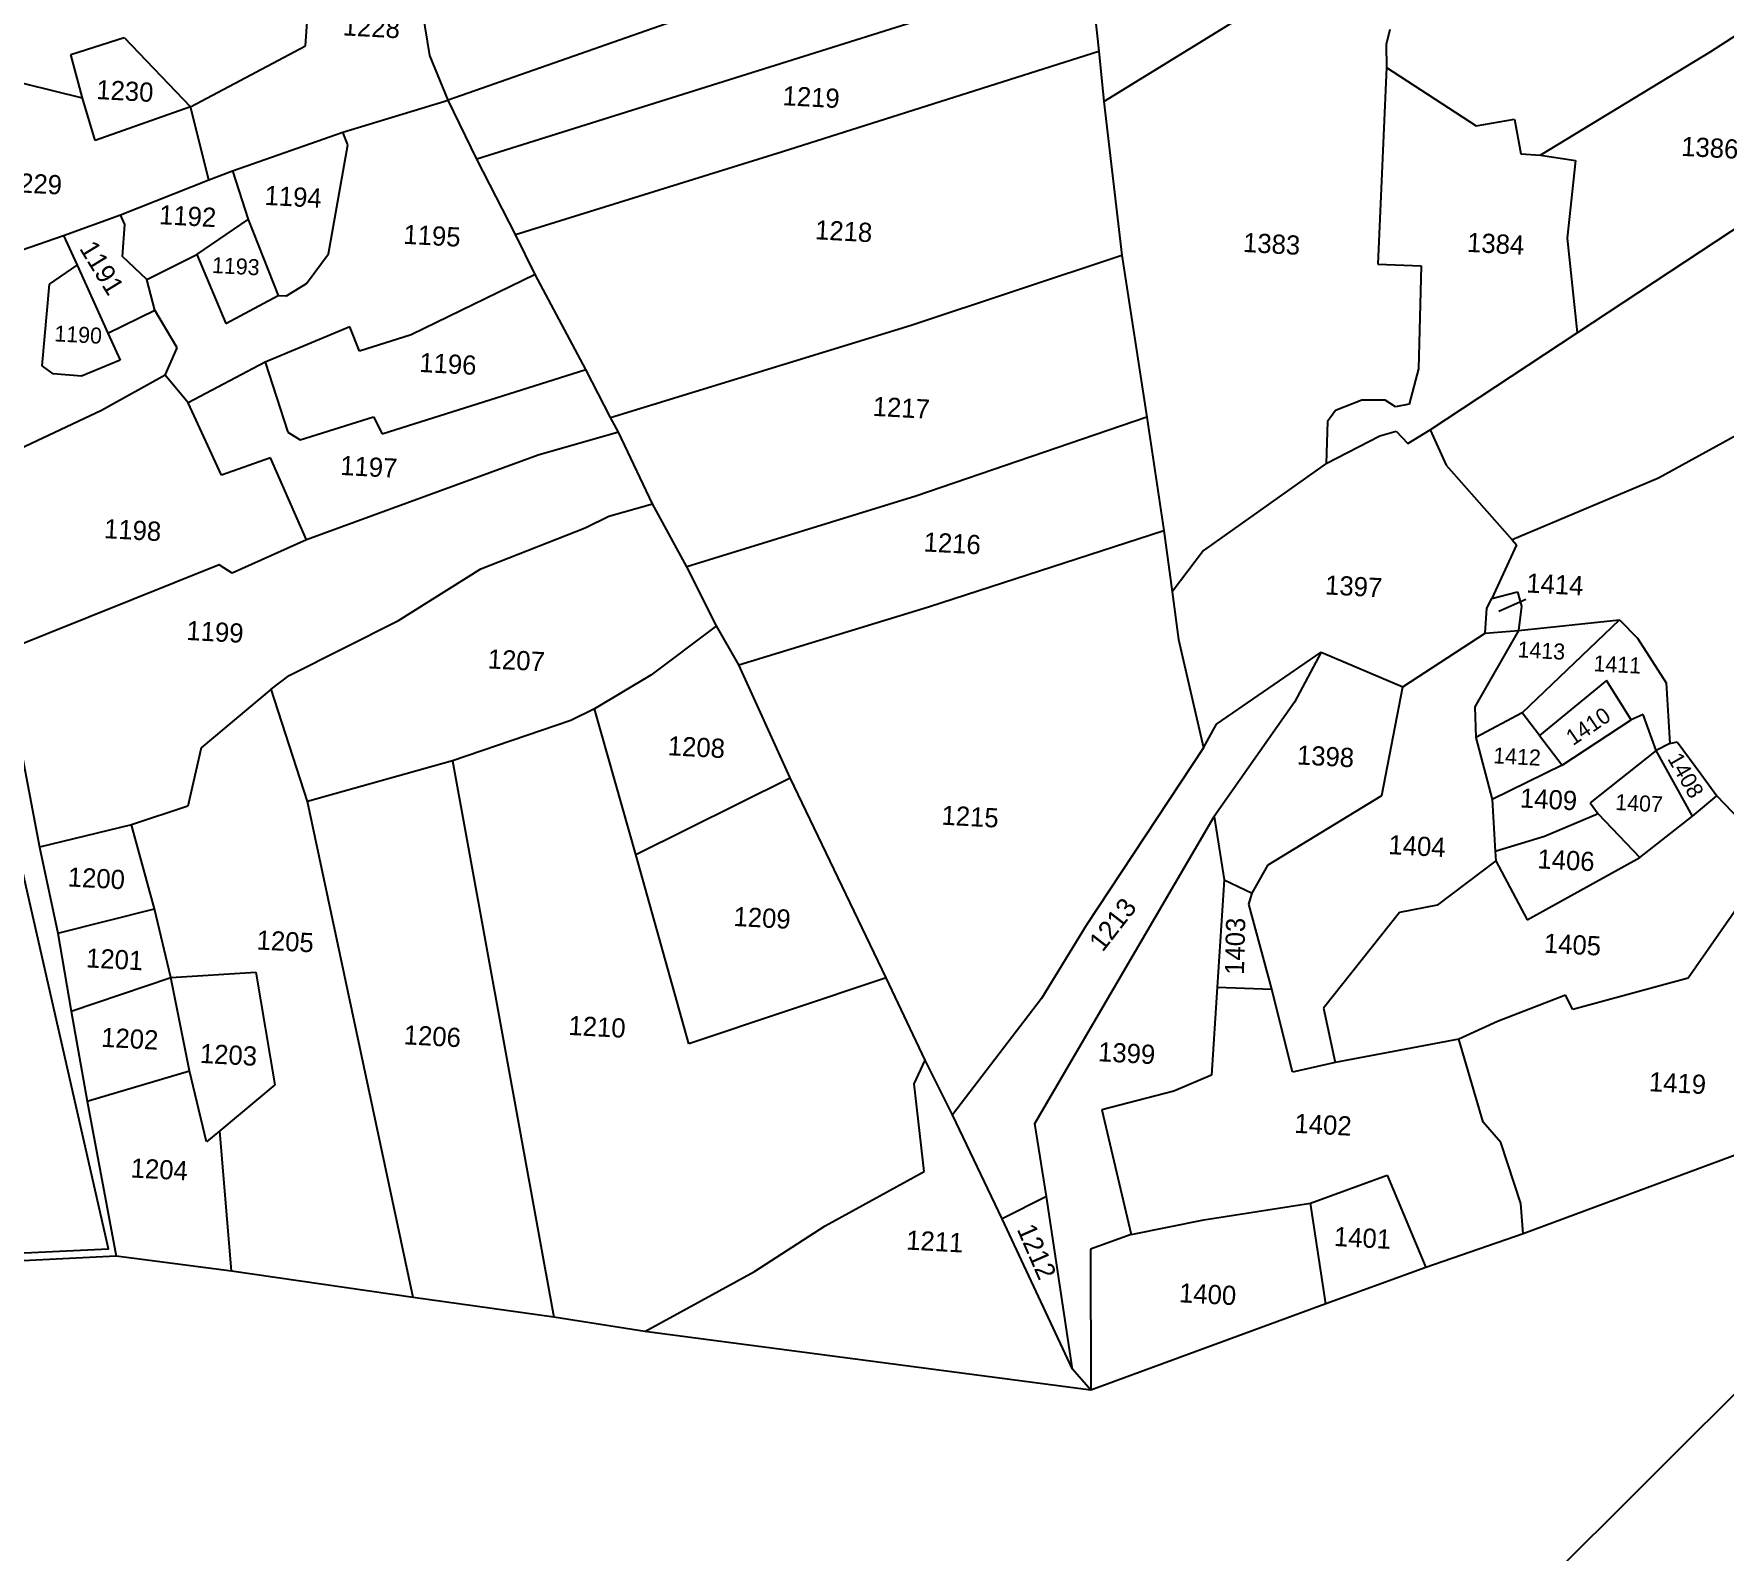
# Model space of a CAD drawing. Header units: metres. Extents: x 255511 to 258919, y 2204603 to 2207088.
# Drawn here: x 256909 to 257546, y 2205686 to 2206257 of the extents above; entities that cross this region are included whole.
import ezdxf

# ---------------------------------------------------------------- set-up
doc = ezdxf.new("R2010")
doc.units = ezdxf.units.M
doc.header["$MEASUREMENT"] = 0
for name, color, linetype in [('OFF', 1, 'Continuous'), ('POLY_PARCEL', 6, 'Continuous'), ('TEXT_PARCEL', 7, 'Continuous')]:
    doc.layers.add(name, color=color, linetype=linetype)
doc.styles.get("Standard").update_dxf_attribs({"font": 'simplex.shx'})
doc.styles.add('TEXT_MAP', font='', dxfattribs={"height": 1.8})
doc.styles.get('TEXT_MAP').set_extended_font_data('Kruti Dev 050')
doc.dimstyles.get("Standard").update_dxf_attribs({"dimtxt": 0.18, "dimasz": 0.18, "dimexe": 0.18, "dimexo": 0.0625, "dimgap": 0.09, "dimtad": 0, "dimtih": 1, "dimtoh": 1, "dimdec": 4, "dimzin": 0, "dimdsep": 46, "dimtxsty": 'Standard', "dimcen": 0.09, "dimadec": 0, "dimazin": 0, "dimtfac": 1, "dimtdec": 4, "dimtofl": 0, "dimtmove": 0, "dimatfit": 3, "dimfxl": 1, "dimtolj": 1, "dimtzin": 0, "dimarcsym": 0})

msp = doc.modelspace()

# ---------------------------------------------------------------- linework, layer by layer
at = {"layer": 'OFF'}
msp.add_line((257394.3, 2206024.19), (257425.16, 2206011.14), dxfattribs=at)
at = {"layer": 'POLY_PARCEL'}
for p, q in [((257058.65, 2206248.89), (257050.26, 2206300.52)), ((257234.93, 2206291.46), (257065.49, 2206232.11)), ((257312.48, 2206231.58), (257402.48, 2206287.01)), ((257307.05, 2206284.26), (257310.58, 2206250.51)), ((257590.79, 2206282.6), (257541.04, 2206250.27)), ((257011.78, 2206252.58), (257012.79, 2206267.01)), ((257251.45, 2206264.83), (257076.39, 2206209.81)), ((256923.39, 2206249.3), (256943.55, 2206255.71)), ((256943.55, 2206255.71), (256968.51, 2206229.52)), ((257420.19, 2206258.73), (257418.86, 2206253.05)), ((256927.84, 2206232.88), (256923.39, 2206249.3)), ((256968.51, 2206229.52), (257011.78, 2206252.58)), ((257065.49, 2206232.11), (257058.65, 2206248.89)), ((257191.41, 2206212.73), (257310.58, 2206250.51)), ((257310.58, 2206250.51), (257312.48, 2206231.58)), ((257418.86, 2206253.05), (257418.91, 2206244.38)), ((257541.04, 2206250.27), (257476.9, 2206211.3)), ((256927.84, 2206232.88), (256883.69, 2206243.67)), ((257418.91, 2206244.38), (257415.75, 2206170.28)), ((257418.91, 2206244.38), (257452.75, 2206222.42)), ((256932.55, 2206216.94), (256927.84, 2206232.88)), ((256968.51, 2206229.52), (256932.55, 2206216.94)), ((256975.44, 2206202.12), (256968.51, 2206229.52)), ((257025.93, 2206219.96), (257065.49, 2206232.11)), ((257076.39, 2206209.81), (257065.49, 2206232.11)), ((257312.48, 2206231.58), (257319.32, 2206173.75)), ((257452.75, 2206222.42), (257467.19, 2206224.97)), ((257467.19, 2206224.97), (257469.56, 2206211.83)), ((256984.32, 2206205.51), (257025.93, 2206219.96)), ((257027.72, 2206215.31), (257025.93, 2206219.96)), ((257020.47, 2206174.17), (257027.72, 2206215.31)), ((257090.85, 2206181.52), (257076.39, 2206209.81)), ((257090.85, 2206181.52), (257191.41, 2206212.73)), ((257469.56, 2206211.83), (257476.9, 2206211.3)), ((257476.9, 2206211.3), (257490.08, 2206209.33)), ((256975.44, 2206202.12), (256984.32, 2206205.51)), ((256984.32, 2206205.51), (256990.22, 2206187.12)), ((257490.08, 2206209.33), (257487, 2206180.14)), ((257490.73, 2206144.47), (257584.97, 2206206.6)), ((256942.11, 2206188.92), (256975.44, 2206202.12)), ((256920.67, 2206181.12), (256942.11, 2206188.92)), ((256943.71, 2206185.23), (256942.11, 2206188.92)), ((256942.83, 2206173.21), (256943.71, 2206185.23)), ((256970.9, 2206173.89), (256990.22, 2206187.12)), ((256990.22, 2206187.12), (257001.51, 2206158.51)), ((256868.96, 2206163.33), (256920.67, 2206181.12)), ((256920.67, 2206181.12), (256925.75, 2206169.92)), ((257098.26, 2206166.39), (257090.85, 2206181.52)), ((257487, 2206180.14), (257490.73, 2206144.47)), ((256952.04, 2206164.51), (256942.83, 2206173.21)), ((256952.04, 2206164.51), (256970.9, 2206173.89)), ((256970.9, 2206173.89), (256981.86, 2206147.96)), ((257012.14, 2206163.02), (257020.47, 2206174.17)), ((257239.98, 2206147.31), (257319.32, 2206173.75)), ((257319.32, 2206173.75), (257328.65, 2206112.66)), ((256915.45, 2206162.83), (256925.75, 2206169.92)), ((256925.75, 2206169.92), (256937.38, 2206144.27)), ((257098.26, 2206166.39), (257051.6, 2206143.74)), ((257117.39, 2206130.61), (257098.26, 2206166.39)), ((257415.75, 2206170.28), (257432.07, 2206169.67)), ((257432.07, 2206169.67), (257431.04, 2206130.93)), ((256912.61, 2206132.08), (256915.45, 2206162.83)), ((256955.05, 2206153), (256952.04, 2206164.51)), ((257004.64, 2206158.34), (257012.14, 2206163.02)), ((256937.38, 2206144.27), (256955.05, 2206153)), ((256963.49, 2206138.8), (256955.05, 2206153)), ((256981.86, 2206147.96), (257001.51, 2206158.51)), ((257001.51, 2206158.51), (257004.64, 2206158.34)), ((257028.55, 2206146.65), (256996.66, 2206133.37)), ((257032.17, 2206137.52), (257028.55, 2206146.65)), ((257126.66, 2206112.51), (257239.98, 2206147.31)), ((256937.38, 2206144.27), (256941.97, 2206134.14)), ((257051.6, 2206143.74), (257032.17, 2206137.52)), ((257435.44, 2206107.98), (257490.73, 2206144.47)), ((256941.97, 2206134.14), (256927.39, 2206128.15)), ((256958.93, 2206128.47), (256963.49, 2206138.8)), ((256996.66, 2206133.37), (256967.57, 2206118.11)), ((256996.66, 2206133.37), (257005.18, 2206107.08)), ((256916.8, 2206128.96), (256912.61, 2206132.08)), ((256927.39, 2206128.15), (256916.8, 2206128.96)), ((256958.93, 2206128.47), (256935.03, 2206115.25)), ((256967.57, 2206118.11), (256958.93, 2206128.47)), ((257040.67, 2206106.41), (257117.39, 2206130.61)), ((257126.66, 2206112.51), (257117.39, 2206130.61)), ((257431.04, 2206130.93), (257427.52, 2206117.59)), ((256935.03, 2206115.25), (256885.03, 2206091.61)), ((256980.14, 2206090.89), (256967.57, 2206118.11)), ((257399.8, 2206115.23), (257396.77, 2206111.05)), ((257409.72, 2206119.04), (257399.8, 2206115.23)), ((257418.4, 2206119.09), (257409.72, 2206119.04)), ((257422.36, 2206116.59), (257418.4, 2206119.09)), ((257427.52, 2206117.59), (257422.36, 2206116.59)), ((257009.86, 2206104.18), (257037.39, 2206112.86)), ((257037.39, 2206112.86), (257040.67, 2206106.41)), ((257129.68, 2206107.03), (257126.66, 2206112.51)), ((257328.65, 2206112.66), (257241.64, 2206082.88)), ((257328.65, 2206112.66), (257335.1, 2206070.06)), ((257396.77, 2206111.05), (257396.19, 2206095.26)), ((257426.99, 2206102.81), (257435.44, 2206107.98)), ((257435.44, 2206107.98), (257441.38, 2206094.65)), ((257554.58, 2206107.89), (257521.43, 2206089.74)), ((257005.18, 2206107.08), (257009.86, 2206104.18)), ((257129.68, 2206107.03), (257099.45, 2206098.33)), ((257142.51, 2206080.03), (257129.68, 2206107.03)), ((257396.19, 2206095.26), (257416.42, 2206105.67)), ((257416.42, 2206105.67), (257422.64, 2206107.38)), ((257422.64, 2206107.38), (257426.99, 2206102.81)), ((256998.61, 2206097.39), (256980.14, 2206090.89)), ((257012.2, 2206066.49), (256998.61, 2206097.39)), ((257099.45, 2206098.33), (257012.2, 2206066.49)), ((257396.19, 2206095.26), (257350, 2206062.49)), ((257441.38, 2206094.65), (257466.23, 2206066.55)), ((257521.43, 2206089.74), (257466.23, 2206066.55)), ((257241.64, 2206082.88), (257155.41, 2206056.27)), ((257126.03, 2206075.43), (257142.51, 2206080.03)), ((257155.41, 2206056.27), (257142.51, 2206080.03)), ((257077.85, 2206055.53), (257117.1, 2206071.07)), ((257117.1, 2206071.07), (257126.03, 2206075.43)), ((257246.47, 2206041.28), (257335.1, 2206070.06)), ((257335.1, 2206070.06), (257338.22, 2206046.96)), ((257012.2, 2206066.49), (256984.23, 2206053.97)), ((257467.89, 2206064.66), (257458.65, 2206044.38)), ((257466.23, 2206066.55), (257467.89, 2206064.66)), ((256979.32, 2206057.13), (256897.69, 2206024.3)), ((256984.23, 2206053.97), (256979.32, 2206057.13)), ((257350, 2206062.49), (257338.22, 2206046.96)), ((257046.85, 2206036.17), (257077.85, 2206055.53)), ((257166.66, 2206034.08), (257155.41, 2206056.27)), ((257338.22, 2206046.96), (257340.65, 2206028.97)), ((257456.7, 2206040.72), (257458.65, 2206044.38)), ((257458.65, 2206044.38), (257468.32, 2206046.87)), ((257468.32, 2206046.87), (257469.79, 2206041.53)), ((257175.07, 2206019.39), (257246.47, 2206041.28)), ((257456.08, 2206031.31), (257456.7, 2206040.72)), ((257469.79, 2206041.53), (257468.68, 2206032.39)), ((257005.63, 2206015.41), (257046.85, 2206036.17)), ((257166.66, 2206034.08), (257141.88, 2206015.49)), ((257175.07, 2206019.39), (257166.66, 2206034.08)), ((257468.68, 2206032.39), (257452.23, 2206003.62)), ((257456.08, 2206031.31), (257468.68, 2206032.39)), ((257468.68, 2206032.39), (257506.77, 2206036.39)), ((257470.05, 2206001.38), (257506.77, 2206036.39)), ((257506.77, 2206036.39), (257513.43, 2206029.52)), ((257340.65, 2206028.97), (257350.09, 2205988.14)), ((257425.16, 2206011.14), (257456.08, 2206031.31)), ((257513.43, 2206029.52), (257524.33, 2206012.65)), ((256897.69, 2206024.3), (256911.6, 2205950.72)), ((257194.32, 2205976.84), (257175.07, 2206019.39)), ((257354.92, 2205997.06), (257394.3, 2206024.19)), ((257394.3, 2206024.19), (257384.36, 2206005.4)), ((256998.83, 2206010.22), (257005.63, 2206015.41)), ((257141.88, 2206015.49), (257120.66, 2206002.85)), ((257501.8, 2206013.48), (257476.62, 2205992.76)), ((257511.05, 2205998.7), (257501.8, 2206013.48)), ((257524.33, 2206012.65), (257525.62, 2205989.78)), ((256998.83, 2206010.22), (256972.52, 2205988.2)), ((257012.54, 2205967.97), (256998.83, 2206010.22)), ((257417.22, 2205970.21), (257425.16, 2206011.14)), ((257120.66, 2206002.85), (257111.73, 2205998.5)), ((257136.27, 2205948.03), (257120.66, 2206002.85)), ((257384.36, 2206005.4), (257354.04, 2205962.34)), ((257452.23, 2206003.62), (257452.62, 2205992.07)), ((257470.05, 2206001.38), (257452.62, 2205992.07)), ((257476.62, 2205992.76), (257470.05, 2206001.38)), ((257515.68, 2206000.71), (257511.05, 2205998.7)), ((257520.48, 2205987.18), (257515.68, 2206000.71)), ((257111.73, 2205998.5), (257067.17, 2205983.24)), ((257350.09, 2205988.14), (257354.92, 2205997.06)), ((257485.16, 2205981.58), (257511.05, 2205998.7)), ((256972.52, 2205988.2), (256967.49, 2205966.25)), ((257350.09, 2205988.14), (257305.89, 2205921.3)), ((257452.62, 2205992.07), (257458.8, 2205968.76)), ((257476.62, 2205992.76), (257485.16, 2205981.58)), ((257520.48, 2205987.18), (257495.6, 2205967.44)), ((257525.62, 2205989.78), (257520.48, 2205987.18)), ((257534.22, 2205962.39), (257520.48, 2205987.18)), ((257525.62, 2205989.78), (257528.42, 2205990.38)), ((257528.42, 2205990.38), (257537.31, 2205978.38)), ((257067.17, 2205983.24), (257012.54, 2205967.97)), ((257067.17, 2205983.24), (257105.35, 2205773.73)), ((257485.16, 2205981.58), (257458.8, 2205968.76)), ((257136.27, 2205948.03), (257194.32, 2205976.84)), ((257230.45, 2205901.53), (257194.32, 2205976.84)), ((257537.31, 2205978.38), (257543.39, 2205970.04)), ((257052.33, 2205781.12), (257012.54, 2205967.97)), ((257374.44, 2205944.16), (257417.22, 2205970.21)), ((257458.8, 2205968.76), (257459.87, 2205949.09)), ((257534.22, 2205962.39), (257543.39, 2205970.04)), ((257543.39, 2205970.04), (257563.12, 2205949.45)), ((256967.49, 2205966.25), (256946.23, 2205959.13)), ((257286.5, 2205846.71), (257354.04, 2205962.34)), ((257354.04, 2205962.34), (257357.85, 2205938.48)), ((257498.64, 2205963.27), (257478.51, 2205954.78)), ((257495.6, 2205967.44), (257498.64, 2205963.27)), ((257498.64, 2205963.27), (257514.33, 2205946.91)), ((257514.33, 2205946.91), (257534.22, 2205962.39)), ((256946.23, 2205959.13), (256911.6, 2205950.72)), ((256954.95, 2205927.53), (256946.23, 2205959.13)), ((256911.6, 2205950.72), (256918.55, 2205918.37)), ((257478.51, 2205954.78), (257459.87, 2205949.09)), ((257459.87, 2205949.09), (257460.19, 2205945.56)), ((257156.18, 2205876.72), (257136.27, 2205948.03)), ((257368.36, 2205933.46), (257374.44, 2205944.16)), ((257460.19, 2205945.56), (257437.98, 2205928.95)), ((257460.19, 2205945.56), (257471.94, 2205923.34)), ((257471.94, 2205923.34), (257514.33, 2205946.91)), ((257357.85, 2205938.48), (257355.18, 2205898)), ((257357.85, 2205938.48), (257368.36, 2205933.46)), ((257367.13, 2205929.26), (257368.36, 2205933.46)), ((256918.55, 2205918.37), (256954.95, 2205927.53)), ((256961.07, 2205901.61), (256954.95, 2205927.53)), ((257375.72, 2205897.23), (257367.13, 2205929.26)), ((257423.79, 2205926.19), (257395.28, 2205890.11)), ((257437.98, 2205928.95), (257423.79, 2205926.19)), ((257551.63, 2205928.84), (257532.6, 2205901.37)), ((256918.55, 2205918.37), (256923.49, 2205889.02)), ((257305.89, 2205921.3), (257288.96, 2205893.71)), ((256923.49, 2205889.02), (256961.07, 2205901.61)), ((256961.07, 2205901.61), (256993.08, 2205903.68)), ((256968.06, 2205866.57), (256961.07, 2205901.61)), ((256993.08, 2205903.68), (257000.26, 2205861.29)), ((257230.45, 2205901.53), (257156.18, 2205876.72)), ((257245.25, 2205870.57), (257230.45, 2205901.53)), ((257355.18, 2205898), (257352.98, 2205864.86)), ((257355.18, 2205898), (257375.72, 2205897.23)), ((257532.6, 2205901.37), (257489.08, 2205889.64)), ((257288.96, 2205893.71), (257255.52, 2205849.98)), ((257383.6, 2205865.99), (257375.72, 2205897.23)), ((257486.36, 2205895.05), (257460.75, 2205885.13)), ((257489.08, 2205889.64), (257486.36, 2205895.05)), ((256923.49, 2205889.02), (256929.63, 2205855.04)), ((257395.28, 2205890.11), (257399.59, 2205869.65)), ((257460.75, 2205885.13), (257446.22, 2205878.46)), ((257446.22, 2205878.46), (257399.59, 2205869.65)), ((257455.35, 2205847.15), (257446.22, 2205878.46)), ((256929.63, 2205855.04), (256968.06, 2205866.57)), ((256974.47, 2205839.81), (256968.06, 2205866.57)), ((257241.01, 2205861.66), (257245.25, 2205870.57)), ((257255.52, 2205849.98), (257245.25, 2205870.57)), ((257399.59, 2205869.65), (257383.6, 2205865.99)), ((257000.26, 2205861.29), (256979.52, 2205843.89)), ((257244.82, 2205828.63), (257241.01, 2205861.66)), ((257352.98, 2205864.86), (257338.89, 2205858.84)), ((257623.74, 2205862.13), (257470.45, 2205805.1)), ((256929.63, 2205855.04), (256940.5, 2205796.77)), ((257338.89, 2205858.84), (257311.69, 2205851.83)), ((257274.23, 2205810.84), (257255.52, 2205849.98)), ((257311.69, 2205851.83), (257322.74, 2205804.89)), ((257461.97, 2205839.53), (257455.35, 2205847.15)), ((256979.52, 2205843.89), (256974.47, 2205839.81)), ((256983.97, 2205791.02), (256979.52, 2205843.89)), ((257290.84, 2205819.24), (257286.5, 2205846.71)), ((257469.53, 2205816.58), (257461.97, 2205839.53)), ((257207.48, 2205808.15), (257244.82, 2205828.63)), ((257390.33, 2205816.74), (257419.17, 2205827.28)), ((257419.17, 2205827.28), (257433.76, 2205792.47)), ((257290.84, 2205819.24), (257274.23, 2205810.84)), ((257300.71, 2205754.15), (257290.84, 2205819.24)), ((257350.12, 2205810.42), (257390.33, 2205816.74)), ((257396.06, 2205778.77), (257390.33, 2205816.74)), ((257470.45, 2205805.1), (257469.53, 2205816.58)), ((257300.71, 2205754.15), (257274.23, 2205810.84)), ((257322.74, 2205804.89), (257350.12, 2205810.42)), ((257180.95, 2205790.97), (257207.48, 2205808.15)), ((257322.74, 2205804.89), (257307.46, 2205799.42)), ((257470.45, 2205805.1), (257433.76, 2205792.47)), ((256940.5, 2205796.77), (256749.15, 2205787.2)), ((256983.97, 2205791.02), (256940.5, 2205796.77)), ((257307.46, 2205799.42), (257307.58, 2205746.28)), ((257052.33, 2205781.12), (256983.97, 2205791.02)), ((257139.63, 2205768.29), (257180.95, 2205790.97)), ((257433.76, 2205792.47), (257396.06, 2205778.77)), ((257105.35, 2205773.73), (257052.33, 2205781.12)), ((257396.06, 2205778.77), (257307.58, 2205746.28)), ((257139.63, 2205768.29), (257105.35, 2205773.73)), ((257307.58, 2205746.28), (257139.63, 2205768.29)), ((257430.15, 2205625.31), (257570.97, 2205765.72)), ((257307.58, 2205746.28), (257300.71, 2205754.15))]:
    msp.add_line(p, q, dxfattribs=at)
msp.add_lwpolyline([(256755.22, 2205790.8), (256937.55, 2205799.52), (256900.37, 2205963.44)], dxfattribs=at)

# ---------------------------------------------------------------- texts
at = {"layer": 'TEXT_PARCEL', "style": 'TEXT_MAP'}
for s, height, rotation, p in [('1228', 7.224, 356.9663, (257025.73, 2206256.49)), ('1230', 7.224, 356.9663, (256932.88, 2206232.51)), ('1219', 7.224, 356.9663, (257191.35, 2206230.2)), ('1386', 7.224, 356.9663, (257529.82, 2206211.12)), ('1229', 7.224, 356.9663, (256898.44, 2206197.64)), ('1194', 7.224, 356.9663, (256996.25, 2206192.66)), ('1192', 7.224, 356.9663, (256956.53, 2206185.38)), ('1195', 7.224, 356.9663, (257048.55, 2206178)), ('1218', 7.224, 356.9663, (257203.61, 2206179.7)), ('1191', 7.224, 301.45562, (256926.44, 2206176.24)), ('1383', 7.224, 356.9663, (257364.79, 2206174.93)), ('1384', 7.224, 356.9663, (257449.17, 2206174.97)), ('1193', 6.02, 356.9663, (256976.47, 2206167.02)), ('1190', 6.02, 356.9663, (256917.11, 2206141.25)), ('1196', 7.224, 356.9663, (257054.55, 2206129.73)), ('1217', 7.224, 356.9663, (257225.31, 2206113.2)), ('1197', 7.224, 356.9663, (257024.75, 2206090.95)), ('1198', 7.224, 356.9663, (256935.8, 2206067.14)), ('1216', 7.224, 356.9663, (257244.49, 2206062.14)), ('1397', 7.224, 356.9663, (257395.68, 2206045.96)), ('1414', 7.224, 356.9663, (257471.48, 2206046.69)), ('1199', 7.224, 356.9663, (256966.82, 2206028.81)), ('1207', 7.224, 356.9663, (257080.28, 2206018.1)), ('1413', 6.02, 356.9663, (257468.19, 2206022.26)), ('1411', 6.02, 356.9663, (257496.81, 2206017.03)), ('1410', 6.02, 34.24083, (257489.2, 2205988.78)), ('1208', 7.224, 356.9663, (257148.13, 2205985.39)), ('1398', 7.224, 356.9663, (257385.09, 2205981.93)), ('1412', 6.02, 356.9663, (257459.03, 2205982.35)), ('1408', 6.02, 299.79363, (257524.61, 2205984.1)), ('1409', 7.224, 356.9663, (257469.08, 2205965.73)), ('1407', 6.02, 356.9663, (257504.99, 2205964.77)), ('1215', 7.224, 356.9663, (257251.22, 2205959.24)), ('1404', 7.224, 356.9663, (257419.56, 2205948.16)), ('1406', 7.224, 356.9663, (257475.66, 2205942.8)), ('1200', 7.224, 356.9663, (256922.14, 2205935.99)), ('1213', 7.224, 52.11319, (257312.05, 2205910.97)), ('1209', 7.224, 356.9663, (257172.88, 2205921.1)), ('1403', 7.224, 88.55912, (257365.25, 2205902.6)), ('1205', 7.224, 356.9663, (256993.26, 2205912.25)), ('1405', 7.224, 356.9663, (257478.1, 2205911.04)), ('1201', 7.224, 356.9663, (256929.01, 2205905.5)), ('1210', 7.224, 356.9663, (257110.72, 2205880.06)), ('1202', 7.224, 356.9663, (256934.72, 2205875.6)), ('1206', 7.224, 356.9663, (257048.68, 2205876.53)), ('1203', 7.224, 356.9663, (256971.89, 2205869.52)), ('1399', 7.224, 356.9663, (257310.19, 2205870.14)), ('1419', 7.224, 356.9663, (257517.65, 2205858.86)), ('1402', 7.224, 356.9663, (257384.16, 2205843.2)), ('1204', 7.224, 356.9663, (256945.83, 2205826.39)), ('1211', 7.224, 356.9663, (257237.92, 2205799.23)), ('1212', 7.224, 293.55577, (257279.62, 2205806.89)), ('1401', 7.224, 356.9663, (257399.01, 2205800.58)), ('1400', 7.224, 356.9663, (257340.69, 2205779.37))]:
    msp.add_text(s, height=height, rotation=rotation, dxfattribs=at).set_placement(p)

# ---------------------------------------------------------------- leaders
msp.add_leader([(257471.48, 2206043.98), (257461.29, 2206039.55)], dimstyle='Standard', override={"dimtxt": 2.5, "dimasz": 2.5, "dimexe": 1.25, "dimexo": 0.625, "dimgap": 0.625, "dimtad": 1, "dimtih": 0, "dimtoh": 0, "dimzin": 8, "dimcen": 2.5, "dimtofl": 1})

doc.saveas('drawing.dxf')
